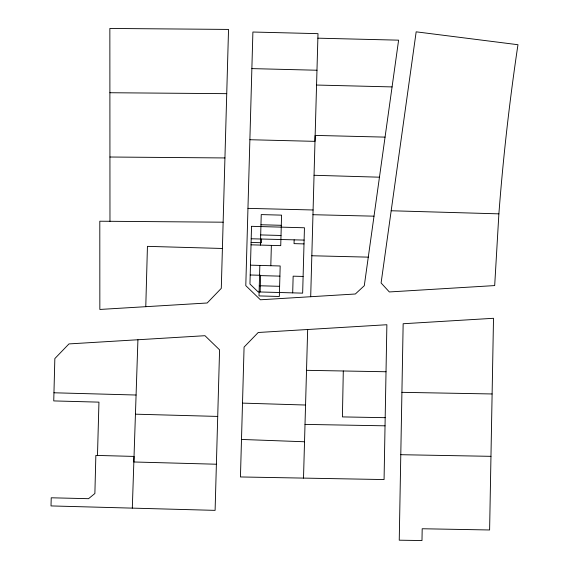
<?xml version="1.0" encoding="UTF-8"?>
<svg xmlns="http://www.w3.org/2000/svg" width="569" height="569" viewBox="0 0 569 569"><rect width="100%" height="100%" fill="white"/><g stroke="black" fill="none" stroke-linecap="round" stroke-linejoin="round"><path stroke-width="0.85" d="M400.789 454.702L403.151 323.74L493.508 318.291L489.61 529.974L422.191 528.75L421.985 540.55L399.246 540.194L400.789 454.702L490.933 456.331M343.299 370.974L342.41 416.906L385.185 417.682M385.035 425.818L384.068 479.56L240.445 476.957L244.073 347.097L258.226 332.488L386.877 324.728L385.035 425.818L305.012 424.396M216.405 464.226L133.857 461.985L134.042 456.416L95.855 455.399L94.881 493.515L88.536 498.686L51.224 497.79L51.011 505.926L215.103 510.365L219.577 349.857L204.975 335.703L68.963 343.918L54.844 358.57L53.742 400.917L98.949 402.141L97.484 455.442M145.778 306.691L147.442 246.356L222.401 248.475M317.872 38.173L398.606 40.164L364.295 285.702L355.348 294.002L260.424 299.778L245.794 285.645L252.892 32.028L318 33.656L314.984 141.354L249.891 139.725M259.841 265.417L259.002 295.923L279.336 296.477L280.176 265.979L250.474 265.161M260.403 245.083L261.242 214.584L281.577 215.139L280.737 245.644L251.036 244.826M260.154 291.975L260.616 275.275L250.204 274.991M261.612 239.03L261.512 242.743L251.1 242.451M270.808 265.723L271.37 245.388M292.694 292.864L293.149 276.171L303.113 276.442M294.152 239.841L294.045 243.632L304.01 243.909M303.512 478.109L307.665 329.508M310.695 296.726L315.148 135.408L385.057 137.122M132.307 508.124L137.926 339.757M498.885 213.852L494.689 285.581L389.338 291.947L381.095 282.971L416.167 31.828L517.989 44.723L517.513 47.696C509.355 102.84 503.081 158.26 498.885 213.852L391.18 210.758M109.895 92.733L226.732 93.665M109.931 157.016L224.94 157.947M223.14 222.195L99.803 221.213L99.845 309.451L207.173 302.993L221.291 288.348L228.532 29.424L109.853 28.45L109.973 221.298M306.52 370.327L386.024 371.749M401.913 392.333L492.057 393.961M251.868 68.607L316.983 70.236M316.563 85.044L392.077 86.915M247.97 208.361L313.078 209.982M312.943 214.705L374.011 216.17M251.199 238.767L304.116 240.09M311.805 255.758L368.285 257.138M53.948 392.781L136.083 395.021M135.443 414.182L217.721 416.423M260.958 224.748L281.292 225.31M260.68 234.919L281.015 235.474M259.564 275.588L279.898 276.143M259.286 285.752L279.621 286.314M314.038 175.28L379.459 177.194M242.508 403.115L305.56 405.028M241.498 439.446L304.529 441.764M251.541 226.32L249.955 284.009L258.141 291.918L302.651 293.142L304.451 227.778L251.541 226.32"/></g></svg>
